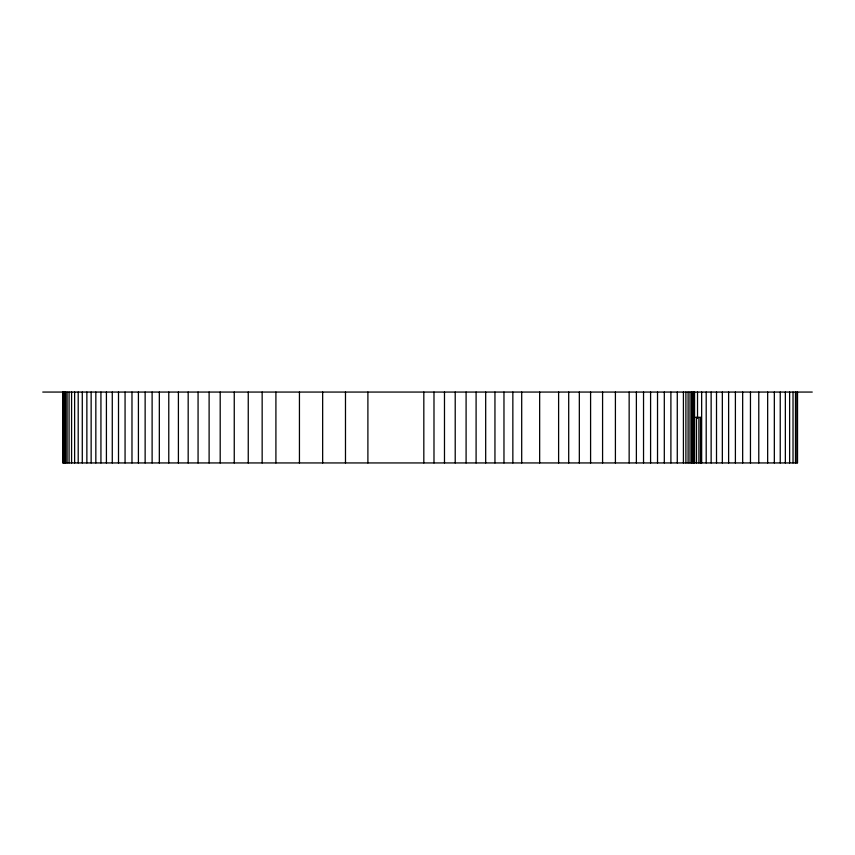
<?xml version="1.0" encoding="UTF-8"?>
<svg xmlns="http://www.w3.org/2000/svg" width="855" height="855" viewBox="0 0 855 855"><rect width="100%" height="100%" fill="white"/><g stroke="black" fill="none" stroke-linecap="round" stroke-linejoin="round"><path stroke-width="1.28" d="M42.75 392.06L812.25 392.06M693.544 417.379L701.121 417.379L701.121 462.94M797.523 392.06L797.523 462.94L62.875 462.94L62.885 392.06M797.01 392.06L797.01 462.94M795.492 392.06L795.492 462.94M793.023 392.06L793.023 462.94M789.625 392.06L789.625 462.94M785.35 392.06L785.35 462.94M780.241 392.06L780.241 462.94M774.331 392.06L774.331 462.94M767.662 392.06L767.662 462.94M758.78 392.06L758.78 462.94M750.455 392.06L750.455 462.94M742.664 392.06L742.664 462.94M735.396 392.06L735.396 462.94M728.62 392.06L728.62 462.94M722.336 392.06L722.336 462.94M716.511 392.06L716.511 462.94M711.136 392.06L711.136 462.94M706.198 392.06L706.198 462.94M701.656 392.06L701.656 462.94M700.534 417.379L700.534 462.94M698.898 417.379L698.898 462.94M697.52 392.06L697.52 418.309M696.494 417.379L696.494 462.94M694.559 392.06L694.559 462.94M694.367 392.06L694.367 462.94M693.993 392.06L693.993 462.94M693.8 392.06L693.8 462.94M692.871 392.06L692.871 462.94M691.599 392.06L691.599 462.94M690.006 392.06L690.006 462.94M688.093 392.06L688.093 462.94M685.892 392.06L685.892 462.94M683.412 392.06L683.412 462.94M677.278 392.06L677.278 462.94M670.897 392.06L670.897 462.94M664.303 392.06L664.303 462.94M657.527 392.06L657.527 462.94M650.591 392.06L650.591 462.94M643.537 392.06L643.537 462.94M636.377 392.06L636.377 462.94M629.152 392.06L629.152 462.94M615.408 392.06L615.408 462.94M602.583 392.06L602.583 462.94M590.591 392.06L590.591 462.94M579.327 392.06L579.327 462.94M568.703 392.06L568.703 462.94M558.614 392.06L558.614 462.94M539.655 392.06L539.655 462.94M521.7 392.06L521.7 462.94M512.85 392.06L512.85 462.94M503.969 392.06L503.969 462.94M494.949 392.06L494.949 462.94M485.683 392.06L485.683 462.94M476.096 392.06L476.096 462.94M466.093 392.06L466.093 462.94M455.213 392.06L455.213 462.94M444.482 392.06L444.482 462.94M433.987 392.06L433.987 462.94M423.824 392.06L423.824 462.94M367.896 392.06L367.896 462.94M345.484 392.06L345.484 462.94M322.656 392.06L322.656 462.94M299.442 392.06L299.442 462.94M275.909 392.06L275.909 462.94M262.154 392.06L262.154 462.94M248.249 392.06L248.249 462.94M234.249 392.06L234.249 462.94M220.195 392.06L220.195 462.94M209.112 392.06L209.112 462.94M198.071 392.06L198.071 462.94M188.175 392.06L188.175 462.94M178.406 392.06L178.406 462.94M168.777 392.06L168.777 462.94M159.329 392.06L159.329 462.94M152.115 392.06L152.115 462.94M145.136 392.06L145.136 462.94M138.414 392.06L138.414 462.94M131.98 392.06L131.98 462.94M125.065 392.06L125.065 462.94M118.503 392.06L118.503 462.94M112.272 392.06L112.272 462.94M106.415 392.06L106.415 462.94M100.933 392.06L100.933 462.94M95.835 392.06L95.835 462.94M91.143 392.06L91.143 462.94M86.868 392.06L86.868 462.94M82.283 392.06L82.283 462.94M78.2 392.06L78.2 462.94M74.631 392.06L74.631 462.94M71.585 392.06L71.585 462.94M69.073 392.06L69.073 462.94M67.085 392.06L67.085 462.94M65.643 392.06L65.643 462.94M64.745 392.06L64.745 462.94M63.58 392.06L63.58 462.94M63.494 392.06L63.494 462.94M63.046 392.06L63.046 462.94"/></g></svg>
